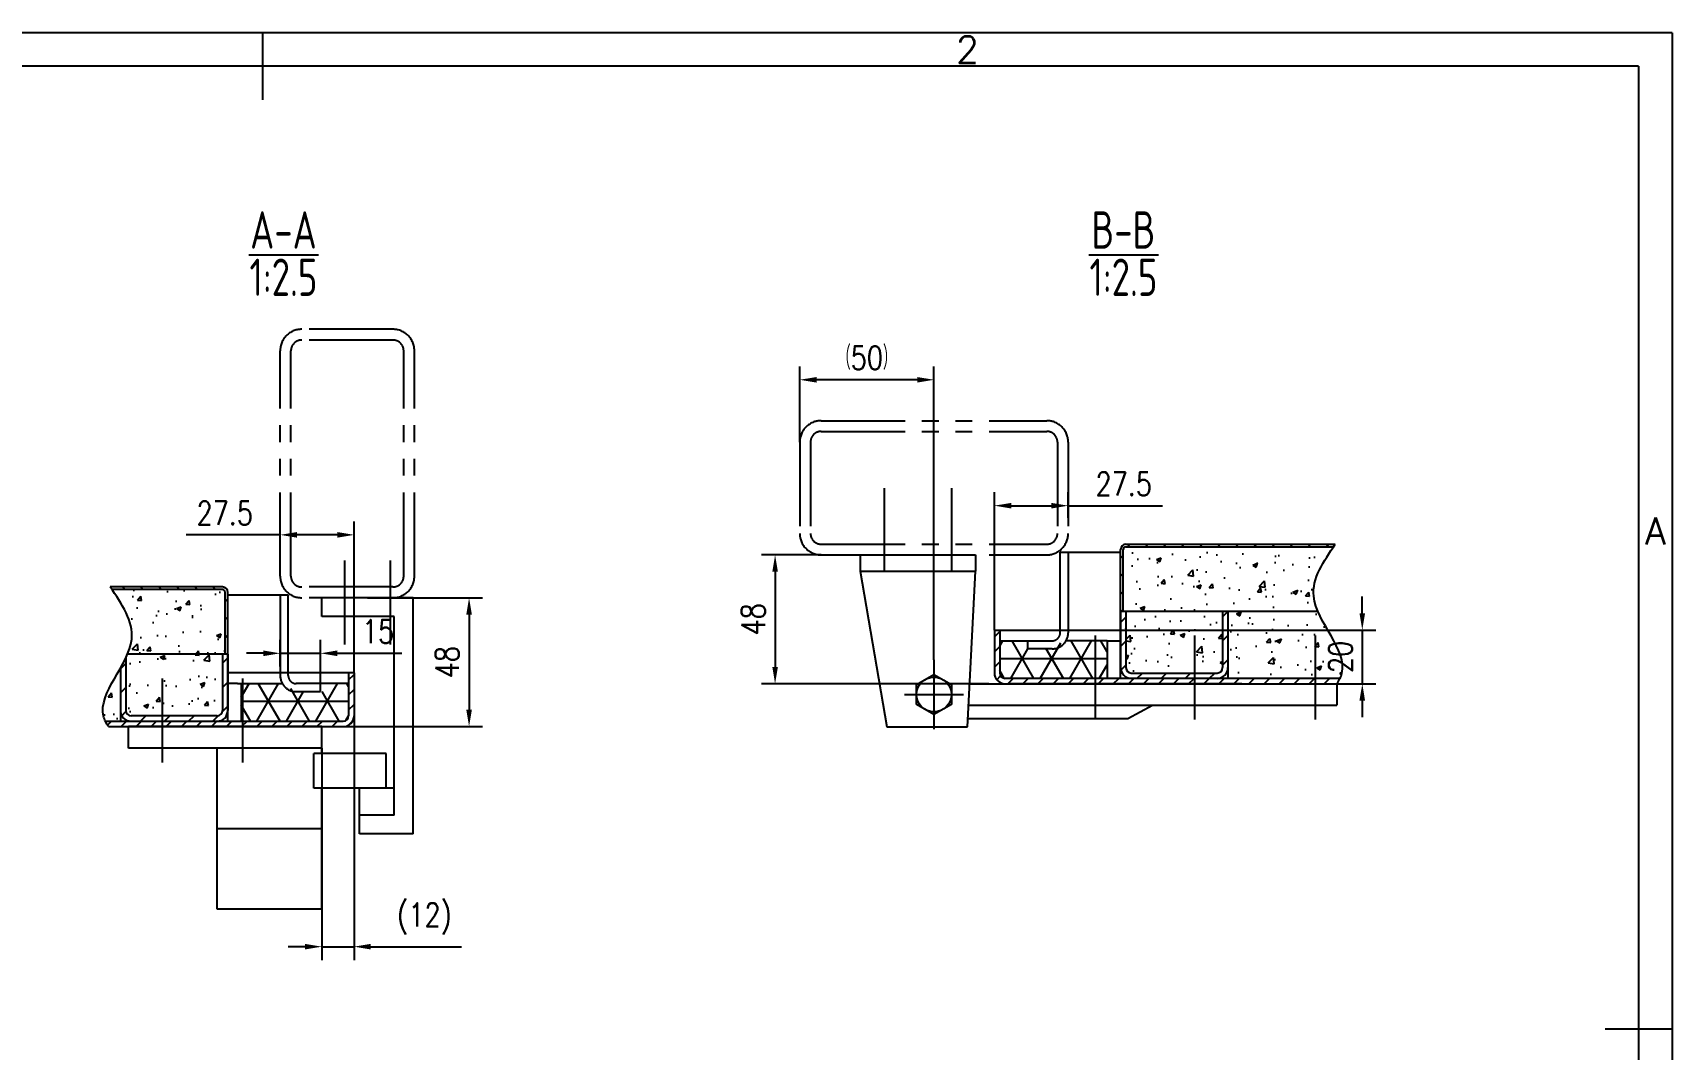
# Model space of a CAD drawing. Header units: inches. Extents: x -935 to 3950, y -50 to 2920.
# Drawn here: x 1508 to 3950, y 1405 to 2920 of the extents above; entities that cross this region are included whole.
import ezdxf
from ezdxf.enums import TextEntityAlignment as Align

# ---------------------------------------------------------------- set-up
doc = ezdxf.new("R2010")
doc.units = ezdxf.units.IN
doc.header["$LTSCALE"] = 100
doc.linetypes.add('CENTER', pattern=[2, 1.25, -0.25, 0.25, -0.25])
doc.linetypes.add('PHANTOM', pattern=[2.5, 1.25, -0.25, 0.25, -0.25, 0.25, -0.25])
for name, color, linetype in [('1轮廓实线层', 7, 'Continuous'), ('2细线层', 4, 'Continuous'), ('3中心线层', 1, 'CENTER'), ('5剖面线层', 2, 'Continuous'), ('6文字层', 3, 'Continuous'), ('7标注层', 4, 'Continuous'), ('9双点划线层', 6, 'PHANTOM'), ('图框层', 7, 'Continuous')]:
    doc.layers.add(name, color=color, linetype=linetype)
doc.styles.add('PC_TEXTSTYLE', font='isocp.shx', dxfattribs={"width": 0.8, "bigfont": 'hzfs.shx'})
doc.styles.add('TH_GBDIM', font='romans.shx', dxfattribs={"width": 0.8, "bigfont": 'gbcbig.shx'})
doc.dimstyles.new('TH_GBDIM', dxfattribs={"dimscale": 10, "dimtxt": 3.5, "dimasz": 2.5, "dimexe": 2, "dimexo": 0, "dimgap": 1.5, "dimtad": 1, "dimdec": 1, "dimdsep": 46, "dimtxsty": 'TH_GBDIM', "dimcen": 2.5, "dimclrd": 130, "dimclre": 130, "dimclrt": 3, "dimadec": 0, "dimazin": 2, "dimtfac": 0.714286, "dimtdec": 1, "dimtmove": 0, "dimatfit": 3, "dimfxl": 0, "dimtzin": 0, "dimlwd": -1, "dimlwe": -1, "dimarcsym": 0})

# ---------------------------------------------------------------- blocks, each defined once
blk = doc.blocks.new('*D33')
at = {"layer": '7标注层', "color": 130, "transparency": 16777216}
for p, q in [((3488.3, 2054.9), (3488.3, 2079.9)), ((3128.2, 2029.9), (3508.3, 2029.9)), ((3488.3, 2029.9), (3488.3, 1949.9)), ((3450.7, 1949.9), (3508.3, 1949.9)), ((3488.3, 1924.9), (3488.3, 1899.9))]:
    blk.add_line(p, q, dxfattribs=at)
for points in [[(3484.1, 2054.9), (3492.4, 2054.9), (3488.3, 2029.9)], [(3484.1, 1924.9), (3492.4, 1924.9), (3488.3, 1949.9)]]:
    blk.add_solid(points, dxfattribs=at)
at = {"layer": 'Defpoints', "color": 0, "transparency": 16777216}
for p in [(3128.2, 2029.9), (3450.7, 1949.9), (3488.3, 1949.9)]:
    blk.add_point(p, dxfattribs=at)
at = {"layer": '7标注层', "color": 3, "transparency": 16777216, "insert": (3455.8, 1989.9), "char_height": 35, "attachment_point": 5, "rotation": 90, "style": 'TH_GBDIM'}
blk.add_mtext('20', dxfattribs=at)
blk = doc.blocks.new('*D35')
at = {"layer": '7标注层', "color": 130, "transparency": 16777216}
for p, q in [((1876.2, 2127.3), (1876.2, 2191.8)), ((1986.2, 1966.1), (1986.2, 2191.8)), ((1876.2, 2171.8), (1735.9, 2171.8)), ((1961.2, 2171.8), (1901.2, 2171.8))]:
    blk.add_line(p, q, dxfattribs=at)
for points in [[(1901.2, 2176), (1901.2, 2167.6), (1876.2, 2171.8)], [(1961.2, 2176), (1961.2, 2167.6), (1986.2, 2171.8)]]:
    blk.add_solid(points, dxfattribs=at)
at = {"layer": 'Defpoints', "color": 0, "transparency": 16777216}
for p in [(1876.2, 2171.8), (1876.2, 2127.3), (1986.2, 1966.1)]:
    blk.add_point(p, dxfattribs=at)
at = {"layer": '7标注层', "color": 3, "transparency": 16777216, "insert": (1793.6, 2204.3), "char_height": 35, "attachment_point": 5, "style": 'TH_GBDIM'}
blk.add_mtext('27.5', dxfattribs=at)
blk = doc.blocks.new('*D36')
at = {"layer": '7标注层', "color": 130, "transparency": 16777216}
for p, q in [((2940.2, 2029.9), (2940.2, 2235.3)), ((3050.2, 2197.3), (3050.2, 2235.3)), ((2965.2, 2215.3), (3025.2, 2215.3)), ((3050.2, 2215.3), (3190.5, 2215.3))]:
    blk.add_line(p, q, dxfattribs=at)
for points in [[(2965.2, 2219.4), (2965.2, 2211.1), (2940.2, 2215.3)], [(3025.2, 2219.4), (3025.2, 2211.1), (3050.2, 2215.3)]]:
    blk.add_solid(points, dxfattribs=at)
at = {"layer": 'Defpoints', "color": 0, "transparency": 16777216}
for p in [(3050.2, 2215.3), (3050.2, 2197.3), (2940.2, 2029.9)]:
    blk.add_point(p, dxfattribs=at)
at = {"layer": '7标注层', "color": 3, "transparency": 16777216, "insert": (3132.9, 2247.8), "char_height": 35, "attachment_point": 5, "style": 'TH_GBDIM'}
blk.add_mtext('27.5', dxfattribs=at)
blk = doc.blocks.new('*D37')
at = {"layer": '7标注层', "color": 130, "transparency": 16777216}
for p, q in [((2650.2, 2309.9), (2650.2, 2422.9)), ((2850.2, 1985.5), (2850.2, 2422.9)), ((2825.2, 2402.9), (2675.2, 2402.9))]:
    blk.add_line(p, q, dxfattribs=at)
for points in [[(2675.2, 2407), (2675.2, 2398.7), (2650.2, 2402.9)], [(2825.2, 2407), (2825.2, 2398.7), (2850.2, 2402.9)]]:
    blk.add_solid(points, dxfattribs=at)
at = {"layer": 'Defpoints', "color": 0, "transparency": 16777216}
for p in [(2650.2, 2402.9), (2650.2, 2309.9), (2850.2, 1985.5)]:
    blk.add_point(p, dxfattribs=at)
at = {"layer": '7标注层', "color": 3, "transparency": 16777216, "insert": (2750.2, 2435.4), "char_height": 35, "attachment_point": 5, "style": 'TH_GBDIM'}
blk.add_mtext('（50）', dxfattribs=at)
blk = doc.blocks.new('*D38')
at = {"layer": '7标注层', "color": 130, "transparency": 16777216}
for p, q in [((1986.2, 1902.1), (1986.2, 1538.1)), ((1938.2, 1854.1), (1938.2, 1538.1)), ((1913.2, 1558.1), (1888.2, 1558.1)), ((1938.2, 1558.1), (1986.2, 1558.1)), ((2011.2, 1558.1), (2146.2, 1558.1))]:
    blk.add_line(p, q, dxfattribs=at)
for points in [[(1913.2, 1562.3), (1913.2, 1554), (1938.2, 1558.1)], [(2011.2, 1562.3), (2011.2, 1554), (1986.2, 1558.1)]]:
    blk.add_solid(points, dxfattribs=at)
at = {"layer": 'Defpoints', "color": 0, "transparency": 16777216}
for p in [(1986.2, 1902.1), (1938.2, 1854.1), (1986.2, 1558.1)]:
    blk.add_point(p, dxfattribs=at)
at = {"layer": '7标注层', "color": 3, "transparency": 16777216, "insert": (2091.2, 1599.8), "char_height": 35, "attachment_point": 5, "style": 'TH_GBDIM'}
blk.add_mtext('(12)', dxfattribs=at)
blk = doc.blocks.new('*D39')
at = {"layer": '7标注层', "color": 130, "transparency": 16777216}
for p, q in [((2682.2, 2141.9), (2593.5, 2141.9)), ((2613.5, 2116.9), (2613.5, 1974.9)), ((2931.9, 1949.9), (2593.5, 1949.9))]:
    blk.add_line(p, q, dxfattribs=at)
for points in [[(2609.4, 2116.9), (2617.7, 2116.9), (2613.5, 2141.9)], [(2609.4, 1974.9), (2617.7, 1974.9), (2613.5, 1949.9)]]:
    blk.add_solid(points, dxfattribs=at)
at = {"layer": 'Defpoints', "color": 0, "transparency": 16777216}
for p in [(2682.2, 2141.9), (2613.5, 1949.9), (2931.9, 1949.9)]:
    blk.add_point(p, dxfattribs=at)
at = {"layer": '7标注层', "color": 3, "transparency": 16777216, "insert": (2581, 2045.9), "char_height": 35, "attachment_point": 5, "rotation": 90, "style": 'TH_GBDIM'}
blk.add_mtext('48', dxfattribs=at)
blk = doc.blocks.new('*D56')
at = {"layer": '7标注层', "color": 130, "transparency": 16777216}
for p, q in [((1876.2, 1975.4), (1876.2, 2015.3)), ((1936.2, 1950.1), (1936.2, 2015.3)), ((1851.2, 1995.3), (1826.2, 1995.3)), ((1876.2, 1995.3), (1936.2, 1995.3)), ((1961.2, 1995.3), (2057.6, 1995.3))]:
    blk.add_line(p, q, dxfattribs=at)
for points in [[(1851.2, 1999.5), (1851.2, 1991.1), (1876.2, 1995.3)], [(1961.2, 1999.5), (1961.2, 1991.1), (1936.2, 1995.3)]]:
    blk.add_solid(points, dxfattribs=at)
at = {"layer": 'Defpoints', "color": 0, "transparency": 16777216}
for p in [(1936.2, 1995.3), (1876.2, 1975.4), (1936.2, 1950.1)]:
    blk.add_point(p, dxfattribs=at)
at = {"layer": '7标注层', "color": 3, "transparency": 16777216, "insert": (2021.9, 2027.8), "char_height": 35, "attachment_point": 5, "style": 'TH_GBDIM'}
blk.add_mtext('15', dxfattribs=at)
blk = doc.blocks.new('*D58')
at = {"layer": '7标注层', "color": 130, "transparency": 16777216}
for p, q in [((2006.2, 2078.1), (2177.6, 2078.1)), ((2157.6, 2053.1), (2157.6, 1911.1)), ((1970.2, 1886.1), (2177.6, 1886.1))]:
    blk.add_line(p, q, dxfattribs=at)
for points in [[(2153.5, 2053.1), (2161.8, 2053.1), (2157.6, 2078.1)], [(2153.5, 1911.1), (2161.8, 1911.1), (2157.6, 1886.1)]]:
    blk.add_solid(points, dxfattribs=at)
at = {"layer": 'Defpoints', "color": 0, "transparency": 16777216}
for p in [(2006.2, 2078.1), (1970.2, 1886.1), (2157.6, 1886.1)]:
    blk.add_point(p, dxfattribs=at)
at = {"layer": '7标注层', "color": 3, "transparency": 16777216, "insert": (2125.1, 1982.1), "char_height": 35, "attachment_point": 5, "rotation": 90, "style": 'TH_GBDIM'}
blk.add_mtext('48', dxfattribs=at)

msp = doc.modelspace()

# ---------------------------------------------------------------- hatches: boundary and pattern name
at = {"layer": '5剖面线层'}
h = msp.add_hatch(dxfattribs=at)
h.set_pattern_fill('ANSI31', color=256, scale=6, angle=90)
h.set_pattern_definition([(135, (-298.106, -2084.252), (-13.470384, -13.470384), [])])
edge = h.paths.add_edge_path()
edge.add_line((3447.99, 2157.93), (3446.98, 2156.46))
edge.add_line((3446.98, 2156.46), (3445.98, 2154.98))
edge.add_line((3445.98, 2154.98), (3445.26, 2153.93))
edge.add_line((3445.26, 2153.93), (3136.2, 2153.93))
edge.add_arc((3136.2, 2149.93), 4, 450, 540)
edge.add_line((3132.2, 2149.93), (3132.2, 2057.93))
edge.add_line((3132.2, 2057.93), (3128.2, 2057.93))
edge.add_line((3128.2, 2057.93), (3128.2, 2149.93))
edge.add_arc((3136.2, 2149.93), 8, 450, 540, ccw=False)
edge.add_line((3136.2, 2157.93), (3447.99, 2157.93))
h = msp.add_hatch(dxfattribs=at)
h.set_pattern_fill('混凝土', color=256, scale=10)
h.set_pattern_definition([(50, (117.88, 0), (71.726, -6.2752), [7.5, -82.5]), (355, (117.88, 0), (-13.8751, 75.2192), [6, -66]), (100.4514, (123.86, -0.52), (57.8509, 68.944), [6.374, -70.1142]), (46.1842, (117.88, 20), (106.7241, -16.552), [11.25, -123.75]), (96.6356, (126.77, 18.62), (93.4663, 97.4118), [9.561, -105.1713]), (351.1842, (117.88, 20), (93.4662, 97.412), [9, -99]), (21, (127.88, 15), (59.6907, -40.2619), [7.5, -82.5]), (326, (127.88, 15), (24.3315, 72.515), [6, -66]), (71.4514, (132.856, 11.645), (84.0223, 32.253), [6.374, -70.1142]), (37.5, (117.881, 0), (1.21599, 33.28939), [0, -65.2, 0, -67, 0, -66.25]), (7.5, (117.88, 0), (26.30695, 39.44117), [0, -38.2, 0, -63.7, 0, -25.25]), (327.5, (95.58, 0), (53.38224, -2.25549), [0, -25, 0, -78, 0, -103.5]), (317.5, (85.58, 0), (58.3186, 10.0105), [0, -32.5, 0, -51.8, 0, -73.5])])
edge = h.paths.add_edge_path()
edge.add_line((3132.2, 2145.93), (3439.88, 2145.93))
edge.add_spline(control_points=[(3439.88, 2145.93), (3438.5, 2143.85), (3437.15, 2141.78), (3435.83, 2139.7)], knot_values=[235.2716965, 235.2716965, 235.2716965, 235.2716965, 242.1004465, 242.1004465, 242.1004465, 242.1004465], degree=3, periodic=0)
edge.add_spline(control_points=[(3435.83, 2139.7), (3433.83, 2136.56), (3431.9, 2133.41), (3430.09, 2130.26)], knot_values=[224.9501945, 224.9501945, 224.9501945, 224.9501945, 235.2716965, 235.2716965, 235.2716965, 235.2716965], degree=3, periodic=0)
edge.add_spline(control_points=[(3430.09, 2130.26), (3428.57, 2127.61), (3427.12, 2124.97), (3425.78, 2122.32)], knot_values=[216.297716, 216.297716, 216.297716, 216.297716, 224.9501945, 224.9501945, 224.9501945, 224.9501945], degree=3, periodic=0)
edge.add_spline(control_points=[(3425.78, 2122.32), (3424.69, 2120.17), (3423.67, 2118.03), (3422.72, 2115.88)], knot_values=[209.3113667, 209.3113667, 209.3113667, 209.3113667, 216.297716, 216.297716, 216.297716, 216.297716], degree=3, periodic=0)
edge.add_spline(control_points=[(3422.72, 2115.88), (3421.93, 2114.08), (3421.19, 2112.28), (3420.51, 2110.47)], knot_values=[203.4663873, 203.4663873, 203.4663873, 203.4663873, 209.3113667, 209.3113667, 209.3113667, 209.3113667], degree=3, periodic=0)
edge.add_spline(control_points=[(3420.51, 2110.47), (3419.69, 2108.28), (3418.96, 2106.09), (3418.32, 2103.89)], knot_values=[196.3710291, 196.3710291, 196.3710291, 196.3710291, 203.4663873, 203.4663873, 203.4663873, 203.4663873], degree=3, periodic=0)
edge.add_spline(control_points=[(3418.32, 2103.89), (3417.81, 2102.09), (3417.36, 2100.3), (3416.98, 2098.49)], knot_values=[190.59117, 190.59117, 190.59117, 190.59117, 196.3710291, 196.3710291, 196.3710291, 196.3710291], degree=3, periodic=0)
edge.add_spline(control_points=[(3416.98, 2098.49), (3416.36, 2095.48), (3415.93, 2092.45), (3415.75, 2089.41)], knot_values=[180.9197057, 180.9197057, 180.9197057, 180.9197057, 190.59117, 190.59117, 190.59117, 190.59117], degree=3, periodic=0)
edge.add_spline(control_points=[(3415.75, 2089.41), (3415.68, 2088.31), (3415.64, 2087.2), (3415.64, 2086.1)], knot_values=[177.4049261, 177.4049261, 177.4049261, 177.4049261, 180.9197057, 180.9197057, 180.9197057, 180.9197057], degree=3, periodic=0)
edge.add_spline(control_points=[(3415.64, 2086.1), (3415.64, 2085.17), (3415.66, 2084.24), (3415.7, 2083.31)], knot_values=[174.4674716, 174.4674716, 174.4674716, 174.4674716, 177.4049261, 177.4049261, 177.4049261, 177.4049261], degree=3, periodic=0)
edge.add_spline(control_points=[(3415.7, 2083.31), (3415.75, 2082.28), (3415.94, 2079.78), (3416.31, 2077.26), (3416.58, 2075.77)], knot_values=[166.5489505, 166.5489505, 166.5489505, 166.5489505, 169.804144, 174.4674716, 174.4674716, 174.4674716, 174.4674716], degree=3, periodic=0)
edge.add_spline(control_points=[(3416.58, 2075.77), (3416.78, 2074.67), (3417.02, 2073.56), (3417.28, 2072.45)], knot_values=[163.0804827, 163.0804827, 163.0804827, 163.0804827, 166.5489505, 166.5489505, 166.5489505, 166.5489505], degree=3, periodic=0)
edge.add_spline(control_points=[(3417.28, 2072.45), (3417.72, 2070.59), (3418.25, 2068.72), (3418.85, 2066.84)], knot_values=[157.2388469, 157.2388469, 157.2388469, 157.2388469, 163.0804827, 163.0804827, 163.0804827, 163.0804827], degree=3, periodic=0)
edge.add_spline(control_points=[(3418.85, 2066.84), (3419.39, 2065.13), (3420, 2063.43), (3420.65, 2061.71)], knot_values=[151.9180927, 151.9180927, 151.9180927, 151.9180927, 157.2388469, 157.2388469, 157.2388469, 157.2388469], degree=3, periodic=0)
edge.add_spline(control_points=[(3420.65, 2061.71), (3421.14, 2060.45), (3421.65, 2059.19), (3422.19, 2057.93)], knot_values=[147.9978639, 147.9978639, 147.9978639, 147.9978639, 151.9180927, 151.9180927, 151.9180927, 151.9180927], degree=3, periodic=0)
edge.add_line((3422.19, 2057.93), (3132.2, 2057.93))
edge.add_line((3132.2, 2057.93), (3132.2, 2145.93))
edge = h.paths.add_edge_path()
edge.add_line((3288.2, 2057.93), (3422.19, 2057.93))
edge.add_spline(control_points=[(3422.19, 2057.93), (3435.75, 2025.99), (3467.72, 1990.7), (3456.38, 1960.36), (3455.23, 1957.93)], knot_values=[40.1280913, 40.1280913, 40.1280913, 40.1280913, 139.2655668, 147.9978639, 147.9978639, 147.9978639, 147.9978639], degree=3, periodic=0)
edge.add_line((3455.23, 1957.93), (3288.2, 1957.93))
edge.add_line((3288.2, 1957.93), (3288.2, 2057.93))
h.paths.add_polyline_path([(3136.2, 2057.93), (3280.2, 2057.93), (3280.2, 1973.93, -0.4142136), (3272.2, 1965.93), (3144.2, 1965.93, -0.4142136), (3136.2, 1973.93)])
h = msp.add_hatch(dxfattribs=at)
h.set_pattern_fill('混凝土', color=256, scale=10)
h.set_pattern_definition([(50, (0, 0), (71.726, -6.2752), [7.5, -82.5]), (355, (0, 0), (-13.8751, 75.2192), [6, -66]), (100.4514, (5.98, -0.52), (57.851, 68.944), [6.374, -70.1142]), (46.1842, (0, 20), (106.724, -16.552), [11.25, -123.75]), (96.6356, (8.89, 18.62), (93.4663, 97.4118), [9.561, -105.1713]), (351.184, (0, 20), (93.466, 97.412), [9, -99]), (21, (10, 15), (59.6907, -40.2619), [7.5, -82.5]), (326, (10, 15), (24.3315, 72.515), [6, -66]), (71.4514, (14.974, 11.645), (84.0223, 32.253), [6.374, -70.1142]), (37.5, (0, 0), (1.21599, 33.28939), [0, -65.2, 0, -67, 0, -66.25]), (7.5, (0, 0), (26.30695, 39.44117), [0, -38.2, 0, -63.7, 0, -25.25]), (327.5, (-22.3, 0), (53.38224, -2.2555), [0, -25, 0, -78, 0, -103.5]), (317.5, (-32.3, 0), (58.3186, 10.0105), [0, -32.5, 0, -51.8, 0, -73.5])])
edge = h.paths.add_edge_path()
edge.add_arc((1790.22, 2086.13), 4, 0, 90)
edge.add_line((1790.22, 2090.13), (1625.72, 2090.13))
edge.add_spline(control_points=[(1625.72, 2090.13), (1628.06, 2086.69), (1630.38, 2083.25), (1632.62, 2079.81)], knot_values=[239.5667365, 239.5667365, 239.5667365, 239.5667365, 250.881829, 250.881829, 250.881829, 250.881829], degree=3, periodic=0)
edge.add_spline(control_points=[(1632.62, 2079.81), (1635.09, 2076.04), (1637.47, 2072.27), (1639.71, 2068.49)], knot_values=[227.1685049, 227.1685049, 227.1685049, 227.1685049, 239.5667365, 239.5667365, 239.5667365, 239.5667365], degree=3, periodic=0)
edge.add_spline(control_points=[(1639.71, 2068.49), (1641.1, 2066.12), (1642.44, 2063.76), (1643.71, 2061.39)], knot_values=[219.4322902, 219.4322902, 219.4322902, 219.4322902, 227.1685049, 227.1685049, 227.1685049, 227.1685049], degree=3, periodic=0)
edge.add_spline(control_points=[(1643.71, 2061.39), (1645.91, 2057.28), (1647.89, 2053.15), (1649.56, 2049)], knot_values=[205.9806346, 205.9806346, 205.9806346, 205.9806346, 219.4322902, 219.4322902, 219.4322902, 219.4322902], degree=3, periodic=0)
edge.add_spline(control_points=[(1649.56, 2049), (1650.39, 2046.94), (1651.15, 2044.87), (1651.83, 2042.8)], knot_values=[199.2948115, 199.2948115, 199.2948115, 199.2948115, 205.9806346, 205.9806346, 205.9806346, 205.9806346], degree=3, periodic=0)
edge.add_spline(control_points=[(1651.83, 2042.8), (1652.51, 2040.7), (1653.1, 2038.6), (1653.6, 2036.5)], knot_values=[192.5232536, 192.5232536, 192.5232536, 192.5232536, 199.2948115, 199.2948115, 199.2948115, 199.2948115], degree=3, periodic=0)
edge.add_spline(control_points=[(1653.6, 2036.5), (1654.34, 2033.35), (1654.86, 2030.2), (1655.13, 2027.03)], knot_values=[182.4283694, 182.4283694, 182.4283694, 182.4283694, 192.5232536, 192.5232536, 192.5232536, 192.5232536], degree=3, periodic=0)
edge.add_spline(control_points=[(1655.13, 2027.03), (1655.22, 2026.02), (1655.28, 2025), (1655.31, 2023.98)], knot_values=[179.1945069, 179.1945069, 179.1945069, 179.1945069, 182.4283694, 182.4283694, 182.4283694, 182.4283694], degree=3, periodic=0)
edge.add_spline(control_points=[(1655.31, 2023.98), (1655.35, 2022.88), (1655.35, 2021.78), (1655.33, 2020.68)], knot_values=[175.6979013, 175.6979013, 175.6979013, 175.6979013, 179.1945069, 179.1945069, 179.1945069, 179.1945069], degree=3, periodic=0)
edge.add_spline(control_points=[(1655.33, 2020.68), (1655.3, 2019.66), (1655.25, 2018.64), (1655.16, 2017.62)], knot_values=[172.4766523, 172.4766523, 172.4766523, 172.4766523, 175.6979013, 175.6979013, 175.6979013, 175.6979013], degree=3, periodic=0)
edge.add_spline(control_points=[(1655.16, 2017.62), (1655.13, 2017.21), (1655.03, 2016.11), (1654.89, 2015), (1654.79, 2014.3)], knot_values=[168.9913977, 168.9913977, 168.9913977, 168.9913977, 170.2695268, 172.4766523, 172.4766523, 172.4766523, 172.4766523], degree=3, periodic=0)
edge.add_spline(control_points=[(1654.79, 2014.3), (1654.64, 2013.28), (1654.47, 2012.26), (1654.27, 2011.24)], knot_values=[165.78082, 165.78082, 165.78082, 165.78082, 168.9913977, 168.9913977, 168.9913977, 168.9913977], degree=3, periodic=0)
edge.add_spline(control_points=[(1654.27, 2011.24), (1654.05, 2010.12), (1653.8, 2009), (1653.52, 2007.88)], knot_values=[162.2730011, 162.2730011, 162.2730011, 162.2730011, 165.78082, 165.78082, 165.78082, 165.78082], degree=3, periodic=0)
edge.add_spline(control_points=[(1653.52, 2007.88), (1653.14, 2006.35), (1652.7, 2004.82), (1652.22, 2003.29)], knot_values=[157.5003706, 157.5003706, 157.5003706, 157.5003706, 162.2730011, 162.2730011, 162.2730011, 162.2730011], degree=3, periodic=0)
edge.add_spline(control_points=[(1652.22, 2003.29), (1651.68, 2001.59), (1651.09, 1999.89), (1650.44, 1998.19)], knot_values=[152.2054946, 152.2054946, 152.2054946, 152.2054946, 157.5003706, 157.5003706, 157.5003706, 157.5003706], degree=3, periodic=0)
edge.add_spline(control_points=[(1650.44, 1998.19), (1649.92, 1996.84), (1649.38, 1995.48), (1648.8, 1994.13)], knot_values=[148.0005496, 148.0005496, 148.0005496, 148.0005496, 152.2054946, 152.2054946, 152.2054946, 152.2054946], degree=3, periodic=0)
edge.add_line((1648.8, 1994.13), (1794.22, 1994.13))
edge.add_line((1794.22, 1994.13), (1794.22, 2086.13))
edge = h.paths.add_edge_path()
edge.add_line((1790.22, 1994.13), (1648.8, 1994.13))
edge.add_spline(control_points=[(1648.8, 1994.13), (1648.74, 1993.98), (1648.67, 1993.82), (1648.61, 1993.67)], knot_values=[147.5291492, 147.5291492, 147.5291492, 147.5291492, 148.0005496, 148.0005496, 148.0005496, 148.0005496], degree=3, periodic=0)
edge.add_spline(control_points=[(1648.61, 1993.67), (1647.86, 1991.92), (1647.06, 1990.17), (1646.22, 1988.42)], knot_values=[142.0957032, 142.0957032, 142.0957032, 142.0957032, 147.5291492, 147.5291492, 147.5291492, 147.5291492], degree=3, periodic=0)
edge.add_line((1646.22, 1988.42), (1646.22, 1910.13))
edge.add_arc((1654.22, 1910.13), 8, 180, 270)
edge.add_line((1654.22, 1902.13), (1782.22, 1902.13))
edge.add_arc((1782.22, 1910.13), 8, 270, 360)
edge.add_line((1790.22, 1910.13), (1790.22, 1994.13))
edge = h.paths.add_edge_path()
edge.add_spline(control_points=[(1638.22, 1973.22), (1624.17, 1948.25), (1605.53, 1920.83), (1614.6, 1896.56), (1615.75, 1894.13)], knot_values=[40.1280141, 40.1280141, 40.1280141, 40.1280141, 117.659424, 126.3917983, 126.3917983, 126.3917983, 126.3917983], degree=3, periodic=0)
edge.add_line((1615.75, 1894.13), (1638.22, 1894.13))
edge.add_line((1638.22, 1894.13), (1638.22, 1973.22))
h = msp.add_hatch(dxfattribs=at)
h.set_pattern_fill('ANSI31', color=256, scale=6, angle=90)
h.set_pattern_definition([(135, (-339.815, -2148.052), (-13.470384, -13.470384), [])])
edge = h.paths.add_edge_path()
edge.add_line((1624.11, 2092.49), (1622.99, 2094.13))
edge.add_line((1622.99, 2094.13), (1790.22, 2094.13))
edge.add_arc((1790.22, 2086.13), 8, 360, 450, ccw=False)
edge.add_line((1798.22, 2086.13), (1798.22, 1994.13))
edge.add_line((1798.22, 1994.13), (1794.22, 1994.13))
edge.add_line((1794.22, 1994.13), (1794.22, 2086.13))
edge.add_arc((1790.22, 2086.13), 4, 360, 450)
edge.add_line((1790.22, 2090.13), (1625.72, 2090.13))
edge.add_line((1625.72, 2090.13), (1625.23, 2090.85))
edge.add_line((1625.23, 2090.85), (1624.11, 2092.49))
h = msp.add_hatch(dxfattribs=at)
h.set_pattern_fill('ANSI31', color=256, scale=8)
h.set_pattern_definition([(45, (-3640.867, -6236.478), (-17.96051, 17.96051), [])])
h.paths.add_polyline_path([(3136.2, 2057.93), (3128.2, 2057.93), (3128.2, 1973.93, 0.4142136), (3144.2, 1957.93), (3272.2, 1957.93, 0.4142136), (3288.2, 1973.93), (3288.2, 2057.93), (3280.2, 2057.93), (3280.2, 1973.93, -0.4142136), (3272.2, 1965.93), (3144.2, 1965.93, -0.4142136), (3136.2, 1973.93)])
h = msp.add_hatch(dxfattribs=at)
h.set_pattern_fill('ANSI31', color=256, scale=5)
h.paths.add_polyline_path([(2940.2, 2029.93), (2948.2, 2029.93), (2948.2, 1965.93, 0.4142136), (2956.2, 1957.93), (3082.2, 1957.93), (3082.2, 1949.93), (2961.97, 1949.93), (2956.2, 1949.93, -0.4142136), (2940.2, 1965.93)])
h.paths.add_polyline_path([(3082.2, 1957.93), (3230.2, 1957.93), (3230.2, 1949.93), (3082.2, 1949.93)])
h.paths.add_polyline_path([(3230.2, 1957.93), (3404.2, 1957.93), (3404.2, 1949.93), (3230.2, 1949.93)])
edge = h.paths.add_edge_path()
edge.add_line((3404.2, 1957.93), (3455.32, 1957.93))
edge.add_spline(control_points=[(3455.32, 1957.93), (3454.07, 1955.23), (3452.52, 1952.57), (3450.74, 1949.93)], knot_values=[30.4706526, 30.4706526, 30.4706526, 30.4706526, 40.1510361, 40.1510361, 40.1510361, 40.1510361], degree=3, periodic=0)
edge.add_line((3450.74, 1949.93), (3404.2, 1949.93))
edge.add_line((3404.2, 1949.93), (3404.2, 1957.93))
h = msp.add_hatch(dxfattribs=at)
h.set_pattern_fill('NET3', color=256, scale=12)
h.set_pattern_definition([(0, (-6213.045, -4717.842), (0, 38.1), []), (60, (-6213.045, -4717.842), (-32.99557, 19.05), []), (120, (-6213.045, -4717.842), (-32.99557, -19.05), [])])
edge = h.paths.add_edge_path()
edge.add_line((3108.2, 2013.93), (3041.21, 2013.93))
edge.add_arc((3020.42, 2025.93), 24, 270, 330, ccw=False)
edge.add_line((3020.42, 2001.93), (2984.42, 2001.93))
edge.add_line((2984.42, 2001.93), (2984.42, 2013.93))
edge.add_line((2984.42, 2013.93), (2948.2, 2013.93))
edge.add_line((2948.2, 2013.93), (2948.2, 1965.93))
edge.add_arc((2956.2, 1965.93), 8, 180, 270)
edge.add_line((2956.2, 1957.93), (3108.2, 1957.93))
edge.add_line((3108.2, 1957.93), (3108.2, 2013.93))
h = msp.add_hatch(dxfattribs=at)
h.set_pattern_fill('ANSI31', color=256, scale=8)
h.set_pattern_definition([(45, (-2826.525, -6300.278), (-17.96051, 17.96051), [])])
edge = h.paths.add_edge_path()
edge.add_line((1638.22, 1973.22), (1638.32, 1973.4))
edge.add_line((1638.32, 1973.4), (1638.9, 1974.43))
edge.add_line((1638.9, 1974.43), (1639.47, 1975.45))
edge.add_line((1639.47, 1975.45), (1640.04, 1976.48))
edge.add_line((1640.04, 1976.48), (1640.6, 1977.51))
edge.add_line((1640.6, 1977.51), (1641.16, 1978.54))
edge.add_line((1641.16, 1978.54), (1641.72, 1979.57))
edge.add_line((1641.72, 1979.57), (1642.27, 1980.6))
edge.add_line((1642.27, 1980.6), (1642.81, 1981.63))
edge.add_line((1642.81, 1981.63), (1643.35, 1982.66))
edge.add_line((1643.35, 1982.66), (1643.88, 1983.69))
edge.add_line((1643.88, 1983.69), (1644.4, 1984.72))
edge.add_line((1644.4, 1984.72), (1644.92, 1985.75))
edge.add_line((1644.92, 1985.75), (1645.43, 1986.78))
edge.add_line((1645.43, 1986.78), (1645.93, 1987.81))
edge.add_line((1645.93, 1987.81), (1646.22, 1988.42))
edge.add_line((1646.22, 1988.42), (1646.22, 1910.13))
edge.add_arc((1654.22, 1910.13), 8, 540, 630)
edge.add_line((1654.22, 1902.13), (1782.22, 1902.13))
edge.add_arc((1782.22, 1910.13), 8, 270, 360)
edge.add_line((1790.22, 1910.13), (1790.22, 1994.13))
edge.add_line((1790.22, 1994.13), (1798.22, 1994.13))
edge.add_line((1798.22, 1994.13), (1798.22, 1910.13))
edge.add_arc((1782.22, 1910.13), 16, 270, 360, ccw=False)
edge.add_line((1782.22, 1894.13), (1654.22, 1894.13))
edge.add_arc((1654.22, 1910.13), 16, 180, 270, ccw=False)
edge.add_line((1638.22, 1910.13), (1638.22, 1973.22))
h = msp.add_hatch(dxfattribs=at)
h.set_pattern_fill('ANSI31', color=256, scale=5)
h.paths.add_polyline_path([(1849.45, 1894.13), (1970.22, 1894.13, 0.4142136), (1978.22, 1902.13), (1978.22, 1966.13), (1986.22, 1966.13), (1986.22, 1902.13, -0.4142136), (1970.22, 1886.13), (1849.45, 1886.13)])
h.paths.add_polyline_path([(1731.67, 1894.13), (1849.45, 1894.13), (1849.45, 1886.13), (1731.67, 1886.13)])
edge = h.paths.add_edge_path()
edge.add_spline(control_points=[(1620.24, 1886.13), (1618.46, 1888.77), (1616.91, 1891.43), (1615.66, 1894.13)], knot_values=[30.470524, 30.470524, 30.470524, 30.470524, 40.1509481, 40.1509481, 40.1509481, 40.1509481], degree=3, periodic=0)
edge.add_line((1615.66, 1894.13), (1731.67, 1894.13))
edge.add_line((1731.67, 1894.13), (1731.67, 1886.13))
edge.add_line((1731.67, 1886.13), (1620.24, 1886.13))
h = msp.add_hatch(dxfattribs=at)
h.set_pattern_fill('NET3', color=256, scale=12)
h.set_pattern_definition([(0, (-6764.13, -4781.642), (0, 38.1), []), (60, (-6764.13, -4781.642), (-32.99557, 19.05), []), (120, (-6764.13, -4781.642), (-32.99557, -19.05), [])])
edge = h.paths.add_edge_path()
edge.add_line((1818.22, 1950.13), (1885.21, 1950.13))
edge.add_arc((1906, 1962.13), 24, 210, 270)
edge.add_line((1906, 1938.13), (1942, 1938.13))
edge.add_line((1942, 1938.13), (1942, 1950.13))
edge.add_line((1942, 1950.13), (1978.22, 1950.13))
edge.add_line((1978.22, 1950.13), (1978.22, 1902.13))
edge.add_arc((1970.22, 1902.13), 8, 270, 360, ccw=False)
edge.add_line((1970.22, 1894.13), (1818.22, 1894.13))
edge.add_line((1818.22, 1894.13), (1818.22, 1950.13))

# ---------------------------------------------------------------- linework, layer by layer
for p, q in [((3128.2, 2057.93), (3128.2, 1973.93)), ((1798.22, 1994.13), (1798.22, 1910.13))]:
    msp.add_line(p, q)
at = {"layer": '1轮廓实线层'}
for p, q in [((1850, 2920), (1850, 2820)), ((2740.2, 2141.93), (2740.2, 2117.93)), ((2740.2, 2141.93), (2912.2, 2141.93)), ((2912.2, 2141.93), (2912.2, 2117.93)), ((2740.2, 2117.93), (2912.2, 2117.93)), ((2740.2, 2117.93), (2780.2, 1885.93)), ((2900.2, 1885.93), (2912.2, 2117.93)), ((2074.22, 2078.13), (1938.22, 2078.13)), ((1938.22, 2050.13), (1938.22, 2078.13)), ((2074.22, 1726.13), (2074.22, 2078.13)), ((2046.22, 2050.13), (1938.22, 2050.13)), ((2046.22, 1754.13), (2046.22, 2050.13)), ((2940.2, 2029.93), (3128.2, 2029.93)), ((2948.2, 2013.93), (2990.2, 2013.93)), ((3108.2, 2013.93), (3128.2, 2013.93)), ((1986.22, 1966.13), (1798.22, 1966.13)), ((2824.2, 1948.94), (2850.2, 1963.95)), ((2850.2, 1963.95), (2876.2, 1948.94)), ((1812.45, 1950.13), (1798.22, 1950.13)), ((1978.22, 1950.13), (1936.33, 1950.13)), ((2824.2, 1918.92), (2824.2, 1948.94)), ((2876.2, 1948.94), (2876.2, 1918.92)), ((2903.09, 1949.93), (3450.2, 1949.93)), ((3068.76, 1949.93), (3089.58, 1949.93)), ((3089.58, 1949.93), (3450.74, 1949.93)), ((3410.57, 1949.93), (3429.4, 1949.93)), ((3410.57, 1949.93), (3429.4, 1949.93)), ((3450.2, 1949.93), (3450.2, 1917.93)), ((2850.2, 1903.91), (2824.2, 1918.92)), ((2850.2, 1903.91), (2824.2, 1918.92)), ((2876.2, 1918.92), (2850.2, 1903.91)), ((2901.44, 1917.93), (3450.2, 1917.93)), ((3138.97, 1897.93), (3175.82, 1917.93)), ((1938.22, 1886.13), (1650.22, 1886.13)), ((1650.22, 1854.13), (1650.22, 1886.13)), ((1938.22, 1846.13), (1938.22, 1886.13)), ((2780.2, 1885.93), (2900.2, 1885.93)), ((2901.44, 1897.93), (3138.97, 1897.93)), ((1938.22, 1854.13), (1650.22, 1854.13)), ((1782.22, 1614.13), (1782.22, 1854.13)), ((2034.22, 1846.13), (1926.22, 1846.13)), ((1926.22, 1794.13), (1926.22, 1846.13)), ((2034.22, 1794.13), (2034.22, 1846.13)), ((1994.22, 1794.13), (1926.22, 1794.13)), ((1938.22, 1614.13), (1938.22, 1794.13)), ((2046.22, 1794.13), (1994.22, 1794.13)), ((1994.22, 1726.13), (1994.22, 1794.13)), ((1782.22, 1734.13), (1938.22, 1734.13)), ((2046.22, 1754.13), (1994.22, 1754.13)), ((2074.22, 1726.13), (1994.22, 1726.13)), ((1938.22, 1614.13), (1782.22, 1614.13)), ((3950, 1435), (3850, 1435))]:
    msp.add_line(p, q, dxfattribs=at)
at = {"layer": '1轮廓实线层', "color": 0}
for p, q in [((2940.2, 2029.93), (2940.2, 1965.93)), ((2948.2, 2029.93), (2948.2, 1965.93)), ((3108.2, 2013.93), (3046.98, 2013.93)), ((3108.2, 2013.93), (3108.2, 1957.93)), ((1978.22, 1966.13), (1978.22, 1902.13)), ((1986.22, 1966.13), (1986.22, 1902.13)), ((3455.32, 1957.93), (2956.2, 1957.93)), ((1812.45, 1950.13), (1879.44, 1950.13)), ((1818.22, 1950.13), (1818.22, 1894.13)), ((3308.78, 1949.93), (2961.97, 1949.93)), ((1615.66, 1894.13), (1970.22, 1894.13)), ((1620.24, 1886.13), (1970.22, 1886.13))]:
    msp.add_line(p, q, dxfattribs=at)
at = {"layer": '1轮廓实线层'}
msp.add_circle((2850.2, 1933.93), 26, dxfattribs=at)
at = {"layer": '1轮廓实线层', "color": 0}
for centre, radius, start, end in [((2956.2, 1965.93), 16, 180, 270), ((2956.2, 1965.93), 8, 180, 270), ((1970.22, 1902.13), 8, 270, 0), ((1970.22, 1902.13), 16, 270, 0)]:
    msp.add_arc(centre, radius, start, end, dxfattribs=at)
at = {"layer": '2细线层'}
for p, q in [((3950, 2920), (-250, 2920)), ((1850, 2920), (1850, 2870)), ((3950, 2920), (3950, -50)), ((1829.3, 2589.19), (1933.49, 2589.19)), ((3080.68, 2589.19), (3184.87, 2589.19)), ((3128.2, 1957.93), (3128.2, 2149.93)), ((3132.2, 2057.93), (3132.2, 2149.93)), ((3136.2, 2157.93), (3447.99, 2157.93)), ((3136.2, 2153.93), (3445.26, 2153.93)), ((1790.22, 2094.13), (1622.99, 2094.13)), ((1790.22, 2090.13), (1625.72, 2090.13)), ((1794.22, 1994.13), (1794.22, 2086.13)), ((1798.22, 1894.13), (1798.22, 2086.13)), ((3128.2, 2057.93), (3422.19, 2057.93)), ((3136.2, 2057.93), (3136.2, 1973.93)), ((3280.2, 2057.93), (3280.2, 1973.93)), ((3288.2, 2057.93), (3288.2, 1957.93)), ((1646.22, 1988.42), (1646.22, 1910.13)), ((1798.22, 1994.13), (1648.8, 1994.13)), ((1790.22, 1994.13), (1790.22, 1910.13)), ((1638.22, 1973.22), (1638.22, 1894.13)), ((3144.2, 1965.93), (3272.2, 1965.93)), ((1782.22, 1902.13), (1654.22, 1902.13)), ((3950, 1435), (3900, 1435))]:
    msp.add_line(p, q, dxfattribs=at)
for centre, radius, start, end in [((3136.2, 2149.93), 8, 90, 180), ((3136.2, 2149.93), 4, 90, 180), ((1790.22, 2086.13), 8, 0, 90), ((1790.22, 2086.13), 4, 0, 90), ((3144.2, 1973.93), 16, 180, 270), ((3144.2, 1973.93), 8, 180, 270), ((3272.2, 1973.93), 8, 270, 0), ((3272.2, 1973.93), 16, 270, 0), ((1654.22, 1910.13), 16, 180, 270), ((1654.22, 1910.13), 8, 180, 270), ((1782.22, 1910.13), 8, 270, 0), ((1782.22, 1910.13), 16, 270, 0)]:
    msp.add_arc(centre, radius, start, end, dxfattribs=at)
for points, knots in [([(3450.61, 1949.93), (3454, 1954.95), (3473.87, 1993.97), (3387.8, 2069.74), (3430.57, 2132.41), (3447.99, 2157.93)], [30.4371691, 30.4371691, 30.4371691, 30.4371691, 48.8603883, 171.212278, 255.2700415, 255.2700415, 255.2700415, 255.2700415]), ([(1620.37, 1886.13), (1616.98, 1891.15), (1597.12, 1930.17), (1683.18, 2005.93), (1640.41, 2068.6), (1622.99, 2094.13)], [30.4370566, 30.4370566, 30.4370566, 30.4370566, 48.8603883, 171.1985231, 255.2730315, 255.2730315, 255.2730315, 255.2730315])]:
    msp.add_open_spline(points, degree=3, knots=knots, dxfattribs=at)
at = {"layer": '3中心线层'}
for p, q in [((2776.2, 2241.6), (2776.2, 2100.26)), ((2876.2, 2241.6), (2876.2, 2100.26)), ((1972.22, 2133.57), (1972.22, 1992.23)), ((2040.22, 2133.57), (2040.22, 1992.23)), ((3090.2, 2021.6), (3090.2, 1880.26)), ((3238.2, 2021.6), (3238.2, 1880.26)), ((3418.2, 2021.6), (3418.2, 1880.26)), ((2850.2, 1985.47), (2850.2, 1882.38)), ((1700.22, 1957.8), (1700.22, 1816.46)), ((1820.22, 1957.8), (1820.22, 1816.46)), ((2806.2, 1933.93), (2894.2, 1933.93))]:
    msp.add_line(p, q, dxfattribs=at)
at = {"layer": '9双点划线层'}
for p, q in [((2044.22, 2478.13), (1908.22, 2478.13)), ((1876.22, 2110.13), (1876.22, 2446.13)), ((1892.22, 2110.13), (1892.22, 2446.13)), ((2044.22, 2462.13), (1908.22, 2462.13)), ((2060.22, 2110.13), (2060.22, 2446.13)), ((2076.22, 2110.13), (2076.22, 2446.13)), ((2682.2, 2341.93), (3018.2, 2341.93)), ((2682.2, 2325.93), (3018.2, 2325.93)), ((2650.2, 2309.93), (2650.2, 2173.93)), ((2666.2, 2309.93), (2666.2, 2173.93)), ((3034.2, 2309.93), (3034.2, 2173.93)), ((3050.2, 2309.93), (3050.2, 2173.93)), ((2682.2, 2157.93), (3018.2, 2157.93)), ((2682.2, 2141.93), (3018.2, 2141.93)), ((3038.2, 2025.93), (3038.2, 2145.93)), ((3038.2, 2145.93), (3128.2, 2145.93)), ((3050.2, 2145.93), (3050.2, 2025.93)), ((1888.22, 2082.13), (1798.22, 2082.13)), ((1876.22, 2082.13), (1876.22, 1962.13)), ((1888.22, 1962.13), (1888.22, 2082.13)), ((2044.22, 2094.13), (1908.22, 2094.13)), ((2044.22, 2078.13), (1908.22, 2078.13)), ((2990.2, 2001.93), (2990.2, 2013.93)), ((2990.2, 2013.93), (3026.2, 2013.93)), ((3026.2, 2001.93), (2990.2, 2001.93)), ((1936.22, 1950.13), (1900.22, 1950.13)), ((1900.22, 1938.13), (1936.22, 1938.13)), ((1936.22, 1938.13), (1936.22, 1950.13))]:
    msp.add_line(p, q, dxfattribs=at)
for centre, radius, start, end in [((1908.22, 2446.13), 32, 90, 180), ((2044.22, 2446.13), 32, 0, 90), ((1908.22, 2446.13), 16, 90, 180), ((2044.22, 2446.13), 16, 0, 90), ((2682.2, 2309.93), 32, 90, 180), ((2682.2, 2309.93), 16, 90, 180), ((3018.2, 2309.93), 32, 0, 90), ((3018.2, 2309.93), 16, 0, 90), ((2682.2, 2173.93), 32, 180, 270), ((2682.2, 2173.93), 16, 180, 270), ((3018.2, 2173.93), 32, 270, 0), ((3018.2, 2173.93), 16, 270, 0), ((1908.22, 2110.13), 32, 180, 270), ((1908.22, 2110.13), 16, 180, 270), ((2044.22, 2110.13), 16, 270, 0), ((2044.22, 2110.13), 32, 270, 0), ((3026.2, 2025.93), 12, 270, 0), ((3026.2, 2025.93), 24, 270, 0), ((1900.22, 1962.13), 24, 180, 270), ((1900.22, 1962.13), 12, 180, 270)]:
    msp.add_arc(centre, radius, start, end, dxfattribs=at)
at = {"layer": '图框层'}
for q in [(0, 2870), (3900, 0)]:
    msp.add_line((3900, 2870), q, dxfattribs=at)

# ---------------------------------------------------------------- texts
at = {"layer": '6文字层', "style": 'TH_GBDIM'}
for s, p in [('2', (2900, 2895)), ('A', (3925, 2177.5))]:
    msp.add_text(s, height=40, dxfattribs=at).set_placement(p, align=Align.MIDDLE)
at = {"layer": '6文字层', "char_height": 55.676, "attachment_point": 2, "style": 'PC_TEXTSTYLE'}
for s, insert in [('A-A', (1881.08, 2654)), ('B-B', (3132.46, 2654)), ('1:2.5', (1881.08, 2583.51)), ('1:2.5', (3132.46, 2583.51))]:
    msp.add_mtext(s, dxfattribs=dict(at, insert=insert))

# ---------------------------------------------------------------- dimensions: what is measured, and where the dimension line sits
at = {"layer": '7标注层'}
for base, p1, p2, text, picture, middle in [((2650.2, 2402.86), (2850.2, 1985.47), (2650.2, 2309.93), '（<>）', '*D37', (2750.2, 2435.36)), ((1986.22, 1558.12), (1938.22, 1854.13), (1986.22, 1902.13), '(<>)', '*D38', (2091.22, 1599.78))]:
    dim = msp.add_linear_dim(base=base, p1=p1, p2=p2, angle=180, text=text, dimstyle='TH_GBDIM', override={"dimlfac": 0.25}, dxfattribs=at)
    dim.commit()
    dim.dimension.update_dxf_attribs({"geometry": picture, "text_midpoint": middle})
for base, p1, p2, angle, picture, middle in [((3050.2, 2215.26), (2940.2, 2029.93), (3050.2, 2197.33), 180, '*D36', (3132.87, 2247.76)), ((1876.22, 2171.81), (1986.22, 1966.13), (1876.22, 2127.26), 180, '*D35', (1793.56, 2204.31)), ((3488.25, 1949.93), (3128.2, 2029.93), (3450.74, 1949.93), 90, '*D33', (3455.75, 1989.93))]:
    dim = msp.add_linear_dim(base=base, p1=p1, p2=p2, angle=angle, dimstyle='TH_GBDIM', override={"dimlfac": 0.25}, dxfattribs=at)
    dim.commit()
    dim.dimension.update_dxf_attribs({"geometry": picture, "text_midpoint": middle})
for base, p1, p2, picture, middle in [((2613.52, 1949.93), (2682.2, 2141.93), (2931.86, 1949.93), '*D39', (2613.52, 2045.93)), ((2157.63, 1886.13), (2006.22, 2078.13), (1970.22, 1886.13), '*D58', (2157.63, 1982.13))]:
    dim = msp.add_linear_dim(base=base, p1=p1, p2=p2, angle=90, dimstyle='TH_GBDIM', override={"dimlfac": 0.25}, dxfattribs=at)
    dim.commit()
    dim.dimension.update_dxf_attribs({"geometry": picture, "text_midpoint": middle, "dimtype": 160})
dim = msp.add_linear_dim(base=(1936.22, 1995.3), p1=(1876.22, 1975.43), p2=(1936.22, 1950.13), dimstyle='TH_GBDIM', override={"dimlfac": 0.25}, dxfattribs=at)
dim.commit()
dim.dimension.update_dxf_attribs({"geometry": '*D56', "text_midpoint": (2021.89, 2027.8)})

doc.saveas('drawing.dxf')
